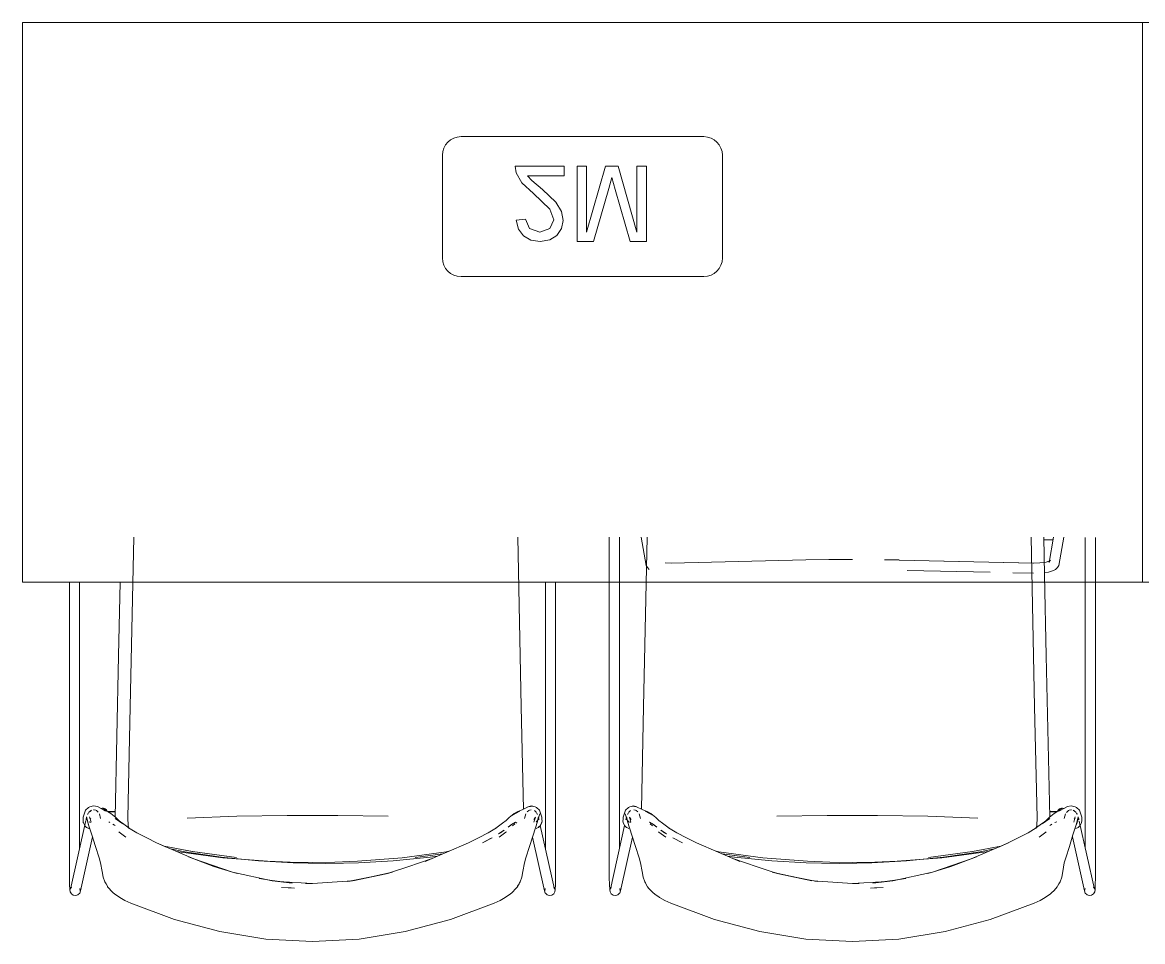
# Model space of a CAD drawing. Header units: millimetres. Extents: x 155927 to 326028, y -36033 to 97293.
# Drawn here: x 209602 to 210802, y 16946 to 17931 of the extents above; entities that cross this region are included whole.
import ezdxf

# ---------------------------------------------------------------- set-up
doc = ezdxf.new("R2010")
doc.units = ezdxf.units.MM
doc.header["$MEASUREMENT"] = 0
doc.layers.add('G-IMPT', color=8, linetype='CONTINUOUS', lineweight=9)
doc.layers.add('I-FURN', color=8, linetype='CONTINUOUS', lineweight=9)

msp = doc.modelspace()

# ---------------------------------------------------------------- linework, layer by layer
at = {"layer": 'G-IMPT'}
for p, q in [((209721.2, 17379.6), (209717.5, 17197.6)), ((210136.4, 17197.6), (210132.8, 17379.4)), ((210230.7, 17379.4), (210230.7, 17020.7)), ((210241.6, 17046.4), (210241.6, 17379.4)), ((210264.8, 17379.4), (210270, 17349.1)), ((210267.4, 17197.6), (210271.1, 17379.4)), ((210682.7, 17379.6), (210686.3, 17197.6)), ((210705.9, 17376.7), (210695.8, 17376.7)), ((210696.1, 17379.6), (210697, 17338.8)), ((210701.7, 17352.3), (210706.4, 17379.6)), ((210712.1, 17349.1), (210717.5, 17379.6)), ((210740.6, 17379.3), (210740.6, 17045.8)), ((210751.5, 17379.3), (210751.5, 17020.7)), ((210296.8, 17351.8), (210290.4, 17352)), ((210296.8, 17351.8), (210441.1, 17355.1)), ((210441.1, 17355.1), (210466, 17355.5)), ((210466, 17355.5), (210491.1, 17355.7)), ((210541.1, 17355.1), (210525.3, 17355.4)), ((210685.4, 17351.8), (210541.2, 17355)), ((210685.1, 17351.7), (210541.2, 17355)), ((210685.4, 17351.8), (210691.8, 17352)), ((210691.8, 17352), (210698.7, 17352.9)), ((210698.7, 17352.9), (210703.3, 17354.4)), ((210703.3, 17354.4), (210701.3, 17353)), ((210702.6, 17354.3), (210701.3, 17353)), ((210701.7, 17352.3), (210702.6, 17354.3)), ((210271.5, 17347), (210270, 17349.1)), ((210273.5, 17345), (210271.5, 17347)), ((210638.5, 17342), (210549.6, 17344)), ((210685, 17340.9), (210662.9, 17341.5)), ((210696.9, 17341.7), (210701, 17342.2)), ((210701, 17342.2), (210706.6, 17344)), ((210706.6, 17344), (210708.7, 17345)), ((210710.7, 17347), (210708.7, 17345)), ((210712.1, 17349.1), (210710.7, 17347)), ((209652.4, 17331.2), (209652.4, 17020.7)), ((209663.2, 17331.2), (209663.2, 17045.8)), ((209706.7, 17331.2), (209705, 17252.2)), ((210162.3, 17045.8), (210162.3, 17331.2)), ((210173.2, 17331.2), (210173.2, 17020.7)), ((210697, 17338.8), (210698.8, 17252.2)), ((209701.2, 17079.3), (209705, 17252.2)), ((210702.7, 17079.3), (210698.8, 17252.2)), ((209714.9, 17078.8), (209717.5, 17197.6)), ((210138.9, 17088.2), (210136.4, 17197.6)), ((210265, 17088.2), (210267.4, 17197.6)), ((210689, 17078.8), (210686.3, 17197.6)), ((209669.6, 17086.9), (209672.8, 17090)), ((209672.8, 17090), (209674.1, 17090.5)), ((209674.1, 17090.5), (209678.3, 17091.7)), ((209682.4, 17090.8), (209678.3, 17091.7)), ((209682.4, 17090.8), (209690.8, 17086.4)), ((210131.9, 17085.2), (210137.9, 17087.7)), ((210143.9, 17090.7), (210137.9, 17087.7)), ((210147.2, 17091.7), (210143.5, 17090.4)), ((210148.6, 17091.2), (210143.5, 17090.4)), ((210148.6, 17091.2), (210143.9, 17090.7)), ((210147.2, 17091.7), (210151.4, 17090.5)), ((210151.4, 17090.5), (210152.7, 17090)), ((210152.7, 17090), (210156, 17086.9)), ((210251.1, 17090), (210247.9, 17086.9)), ((210252.5, 17090.5), (210251.1, 17090)), ((210256.7, 17091.7), (210252.5, 17090.5)), ((210255.3, 17091.2), (210260.3, 17090.4)), ((210255.3, 17091.2), (210259.9, 17090.7)), ((210256.7, 17091.7), (210260.3, 17090.4)), ((210259.9, 17090.7), (210265.9, 17087.7)), ((210272, 17085.2), (210265.9, 17087.7)), ((210721.5, 17090.8), (210713, 17086.4)), ((210721.5, 17090.8), (210725.5, 17091.7)), ((210729.7, 17090.5), (210725.5, 17091.7)), ((210731.1, 17090), (210729.7, 17090.5)), ((210734.3, 17086.9), (210731.1, 17090)), ((209670, 17075.9), (209653.4, 17002.3)), ((209667.2, 17079.4), (209666.9, 17075.4)), ((209667.2, 17079.4), (209668.2, 17082.7)), ((209669.6, 17086.9), (209668.2, 17082.7)), ((209670.6, 17078.7), (209670.2, 17076.7)), ((209671.7, 17075.1), (209670.2, 17078.3)), ((209671.5, 17076.2), (209670.2, 17078.3)), ((209672.6, 17072.2), (209670.8, 17079.7)), ((209670.8, 17079.7), (209672.8, 17071.6)), ((209671.7, 17075.1), (209671, 17077.4)), ((209671, 17077.4), (209672.8, 17071.6)), ((209671.5, 17076.2), (209671.9, 17075.9)), ((209671.8, 17082.2), (209672.6, 17083.9)), ((209672.2, 17082.7), (209672.6, 17083.9)), ((209675.6, 17086.7), (209672.9, 17084.5)), ((209674, 17079.7), (209675, 17077.6)), ((209674, 17079.7), (209675.6, 17074.1)), ((209675.3, 17077.3), (209674.2, 17078.4)), ((209674.2, 17078.4), (209675, 17077.6)), ((209674.5, 17085.7), (209676.1, 17086.9)), ((209674.5, 17085.7), (209675.1, 17086.1)), ((209675.3, 17077.3), (209674.6, 17077.9)), ((209676.1, 17086.9), (209675.1, 17086.1)), ((209678.1, 17087.4), (209678.7, 17087.3)), ((209680.6, 17086.9), (209678.7, 17087.3)), ((209681.2, 17086.6), (209680.6, 17086.9)), ((209681.2, 17086.6), (209683, 17084.9)), ((209684.4, 17083), (209685.7, 17078.2)), ((209693.7, 17085.2), (209688.8, 17087.4)), ((209688.8, 17087.4), (209690.8, 17086.4)), ((209701.4, 17085.7), (209693.3, 17085.4)), ((209693.7, 17085.2), (209696.8, 17083.3)), ((209694, 17085), (209700.3, 17085.3)), ((209694, 17085), (209701.4, 17085.3)), ((209696.8, 17083.3), (209702.2, 17079)), ((209701.4, 17078.1), (209709.1, 17073)), ((209701.4, 17078.1), (209709.6, 17072.5)), ((209705.4, 17076), (209702.2, 17079)), ((209705.4, 17076), (209709.6, 17072.5)), ((209715.3, 17070.4), (209714.9, 17078.8)), ((209778.6, 17078.3), (209831.8, 17080.4)), ((209885.7, 17081.4), (209831.8, 17080.4)), ((209885.7, 17081.4), (209939.8, 17081.4)), ((209993.7, 17080.4), (209939.8, 17081.4)), ((210116.4, 17073), (210120.1, 17076)), ((210123.3, 17079), (210120.1, 17076)), ((210128.8, 17083.3), (210123.3, 17079)), ((210126.4, 17081.2), (210134.7, 17086)), ((210130, 17083.5), (210126.4, 17081.2)), ((210131.9, 17085.2), (210128.8, 17083.3)), ((210130, 17083.5), (210134.7, 17086)), ((210141.1, 17083.1), (210139.8, 17078.2)), ((210144.3, 17086.6), (210142.7, 17085.1)), ((210144.3, 17086.6), (210145.3, 17087.1)), ((210146.9, 17087.3), (210145.3, 17087.1)), ((210151.3, 17078.4), (210149.8, 17076.9)), ((210149.8, 17076.9), (210150.9, 17077.8)), ((210151.5, 17079.6), (210150, 17074.1)), ((210151.5, 17079.6), (210150.3, 17077.2)), ((210151.3, 17078.4), (210150.3, 17077.2)), ((210150.4, 17086.5), (210152.7, 17084.5)), ((210154.5, 17077.4), (210152, 17069.1)), ((210154, 17076.2), (210152.2, 17074.6)), ((210154.7, 17079.7), (210152.6, 17071.6)), ((210153.4, 17082.7), (210152.9, 17083.9)), ((210152.9, 17083.9), (210153.7, 17082.3)), ((210154.7, 17079.7), (210153, 17072.8)), ((210156.2, 17083), (210153.8, 17075.1)), ((210155.3, 17078.3), (210153.8, 17075.1)), ((210155.3, 17078.3), (210154, 17076.2)), ((210156.2, 17083), (210154.5, 17077.4)), ((210155.3, 17076.7), (210154.9, 17078.6)), ((210157.3, 17082.7), (210156, 17086.9)), ((210157.3, 17082.7), (210158.3, 17079.4)), ((210158.3, 17079.4), (210158.5, 17076.7)), ((210158.5, 17076.7), (210158.6, 17075.4)), ((210245.4, 17076.7), (210245.3, 17075.4)), ((210245.5, 17079.4), (210245.4, 17076.7)), ((210246.5, 17082.7), (210245.5, 17079.4)), ((210246.5, 17082.7), (210247.9, 17086.9)), ((210247.7, 17083), (210249.3, 17077.4)), ((210247.7, 17083), (210250.1, 17075.1)), ((210248.5, 17076.7), (210249, 17078.6)), ((210248.6, 17078.3), (210249.9, 17076.2)), ((210248.6, 17078.3), (210250.1, 17075.1)), ((210249.2, 17079.7), (210251.2, 17071.6)), ((210249.2, 17079.7), (210250.9, 17072.8)), ((210249.3, 17077.4), (210251.9, 17069.1)), ((210249.9, 17076.2), (210251.7, 17074.6)), ((210250.9, 17083.9), (210250.2, 17082.3)), ((210250.5, 17082.7), (210250.9, 17083.9)), ((210253.5, 17086.5), (210251.2, 17084.5)), ((210252.3, 17079.6), (210253.6, 17077.2)), ((210252.3, 17079.6), (210253.9, 17074.1)), ((210252.6, 17078.4), (210253.6, 17077.2)), ((210252.6, 17078.4), (210254, 17076.9)), ((210254, 17076.9), (210253, 17077.8)), ((210257, 17087.3), (210258.6, 17087.1)), ((210259.5, 17086.6), (210258.6, 17087.1)), ((210259.5, 17086.6), (210261.2, 17085.1)), ((210262.7, 17083.1), (210264.1, 17078.2)), ((210273.8, 17083.5), (210269.2, 17086)), ((210271.8, 17084.5), (210269.2, 17086)), ((210272, 17085.2), (210275.1, 17083.3)), ((210277.5, 17081.2), (210272.1, 17084.3)), ((210273.8, 17083.5), (210277.5, 17081.2)), ((210275.1, 17083.3), (210280.5, 17079)), ((210280.5, 17079), (210283.7, 17076)), ((210287.5, 17073), (210283.7, 17076)), ((210410.2, 17080.4), (210464.1, 17081.4)), ((210518.1, 17081.4), (210464.1, 17081.4)), ((210518.1, 17081.4), (210572, 17080.4)), ((210625.3, 17078.3), (210572, 17080.4)), ((210688.6, 17070.4), (210689, 17078.8)), ((210702.5, 17078.1), (210694.2, 17072.5)), ((210698.5, 17076), (210694.2, 17072.5)), ((210702.5, 17078.1), (210694.7, 17073)), ((210698.5, 17076), (210701.7, 17079)), ((210707.1, 17083.3), (210701.7, 17079)), ((210702.5, 17085.7), (210710.6, 17085.4)), ((210709.8, 17085), (210702.5, 17085.3)), ((210709.8, 17085), (210703.6, 17085.3)), ((210710.2, 17085.2), (210707.1, 17083.3)), ((210710.2, 17085.2), (210715, 17087.4)), ((210715, 17087.4), (210713, 17086.4)), ((210719.4, 17083), (210718.1, 17078.2)), ((210720.4, 17084.3), (210720.8, 17084.9)), ((210722.7, 17086.6), (210720.8, 17084.9)), ((210722.7, 17086.6), (210723.2, 17086.9)), ((210723.2, 17086.9), (210725.2, 17087.3)), ((210725.8, 17087.4), (210725.2, 17087.3)), ((210729.3, 17085.7), (210727.7, 17086.9)), ((210727.7, 17086.9), (210728.8, 17086.1)), ((210728.3, 17086.7), (210730.9, 17084.5)), ((210729.9, 17079.7), (210728.3, 17074.1)), ((210728.6, 17077.3), (210729.6, 17078.4)), ((210728.6, 17077.3), (210729.3, 17077.9)), ((210729.3, 17085.7), (210728.8, 17086.1)), ((210729.9, 17079.7), (210728.9, 17077.6)), ((210729.6, 17078.4), (210728.9, 17077.6)), ((210733, 17079.7), (210731, 17071.6)), ((210732.9, 17077.4), (210731, 17071.6)), ((210731.7, 17082.7), (210731.2, 17083.9)), ((210732, 17082.2), (210731.2, 17083.9)), ((210731.3, 17072.2), (210733, 17079.7)), ((210732.1, 17075.1), (210733.6, 17078.3)), ((210732.1, 17075.1), (210732.9, 17077.4)), ((210732.3, 17076.2), (210733.6, 17078.3)), ((210733.2, 17078.7), (210733.7, 17076.7)), ((210734.3, 17086.9), (210735.7, 17082.7)), ((210736.7, 17079.4), (210735.7, 17082.7)), ((210736.7, 17079.4), (210736.9, 17075.4)), ((209667.2, 17073.7), (209666.9, 17075.4)), ((209667.2, 17073.7), (209667.3, 17073.4)), ((209667.3, 17073.4), (209668.7, 17070.5)), ((209668.9, 17070.3), (209668.7, 17070.5)), ((209668.9, 17070.3), (209670.8, 17068.4)), ((209673.3, 17067.2), (209670.8, 17068.4)), ((209671, 17068.3), (209670.8, 17068.4)), ((209673.4, 17067.2), (209670.8, 17068.4)), ((209671, 17068.3), (209673.4, 17067.2)), ((209672.6, 17072.2), (209676.4, 17060.5)), ((209673.3, 17067.2), (209673.4, 17067.2)), ((209674.8, 17073.8), (209673.4, 17074.6)), ((209695.8, 17073.8), (209694.4, 17074.4)), ((209699, 17072.1), (209700.6, 17071)), ((209701.2, 17070.7), (209700.6, 17071)), ((209705.1, 17063.7), (209705.6, 17063.3)), ((209709.1, 17073), (209716.5, 17067.6)), ((209716, 17067.5), (209715.3, 17070.4)), ((209724.7, 17062.7), (209715.7, 17068.1)), ((209716.5, 17067.6), (209715.7, 17068.1)), ((210109.8, 17068.1), (210100.8, 17062.7)), ((210116.4, 17073), (210109, 17067.6)), ((210109.8, 17068.1), (210109, 17067.6)), ((210118, 17065.5), (210112, 17061.5)), ((210118, 17065.5), (210114, 17062.8)), ((210120.5, 17063.7), (210120, 17063.3)), ((210125.3, 17070.8), (210122.2, 17068.7)), ((210122.8, 17069.1), (210122.2, 17068.7)), ((210122.8, 17069.1), (210125.3, 17070.8)), ((210127.1, 17072.4), (210124.4, 17070.7)), ((210124.9, 17071), (210124.4, 17070.7)), ((210127.1, 17072.4), (210124.9, 17071)), ((210130.3, 17074), (210126.5, 17072.1)), ((210127.1, 17072.4), (210126.5, 17072.1)), ((210129.4, 17072.3), (210127, 17070.2)), ((210127.1, 17072.4), (210130.3, 17074)), ((210130.6, 17073.2), (210131.8, 17073.9)), ((210145.2, 17048), (210152, 17069.1)), ((210152.3, 17067.2), (210152.2, 17067.2)), ((210152.3, 17067.2), (210154.5, 17068.3)), ((210152.6, 17071.6), (210153, 17072.8)), ((210154.5, 17068.3), (210154.7, 17068.4)), ((210156.8, 17070.5), (210154.7, 17068.4)), ((210155, 17068.7), (210156.8, 17070.5)), ((210155, 17068.7), (210156.6, 17070.3)), ((210158.3, 17073.7), (210156.6, 17070.3)), ((210156.6, 17070.3), (210158.2, 17073.4)), ((210156.6, 17070.3), (210156.8, 17070.5)), ((210172.1, 17002.3), (210156.7, 17070.5)), ((210158.3, 17073.7), (210156.8, 17070.5)), ((210158.3, 17073.7), (210158.2, 17073.4)), ((210158.3, 17073.7), (210158.6, 17075.4)), ((210231.8, 17002.3), (210247.1, 17070.5)), ((210245.6, 17073.7), (210245.3, 17075.4)), ((210245.6, 17073.7), (210247.3, 17070.3)), ((210245.6, 17073.7), (210245.7, 17073.4)), ((210245.6, 17073.7), (210247.1, 17070.5)), ((210247.3, 17070.3), (210245.7, 17073.4)), ((210248.9, 17068.7), (210247.1, 17070.5)), ((210247.3, 17070.3), (210247.1, 17070.5)), ((210247.1, 17070.5), (210249.2, 17068.4)), ((210248.9, 17068.7), (210247.3, 17070.3)), ((210249.4, 17068.3), (210249.2, 17068.4)), ((210251.6, 17067.2), (210249.4, 17068.3)), ((210251.2, 17071.6), (210250.9, 17072.8)), ((210251.6, 17067.2), (210251.7, 17067.2)), ((210253.5, 17073.6), (210251.7, 17074.6)), ((210258.6, 17048), (210251.9, 17069.1)), ((210276.8, 17072.4), (210273.6, 17074)), ((210273.6, 17074), (210277.3, 17072.1)), ((210274.4, 17072.3), (210276.8, 17070.2)), ((210276.8, 17072.4), (210277.3, 17072.1)), ((210276.8, 17072.4), (210278.9, 17071)), ((210276.8, 17072.4), (210279.5, 17070.7)), ((210281.1, 17069.1), (210278.6, 17070.8)), ((210278.6, 17070.8), (210281.7, 17068.7)), ((210278.9, 17071), (210279.5, 17070.7)), ((210281.1, 17069.1), (210281.7, 17068.7)), ((210283.4, 17063.7), (210283.9, 17063.3)), ((210285.9, 17065.5), (210291.8, 17061.5)), ((210285.9, 17065.5), (210289.9, 17062.8)), ((210287.5, 17073), (210294.8, 17067.6)), ((210294.1, 17068.1), (210294.8, 17067.6)), ((210294.1, 17068.1), (210303, 17062.7)), ((210679.2, 17062.7), (210688.1, 17068.1)), ((210694.7, 17073), (210687.4, 17067.6)), ((210687.4, 17067.6), (210688.1, 17068.1)), ((210687.9, 17067.5), (210688.6, 17070.4)), ((210698.8, 17063.7), (210698.3, 17063.3)), ((210702.7, 17070.7), (210703.3, 17071)), ((210704.9, 17072.1), (210703.3, 17071)), ((210708, 17073.8), (210710, 17074.6)), ((210731.3, 17072.2), (210727.4, 17060.5)), ((210730.5, 17067.2), (210733, 17068.4)), ((210732.8, 17068.3), (210730.5, 17067.2)), ((210730.6, 17067.2), (210730.5, 17067.2)), ((210730.6, 17067.2), (210733, 17068.4)), ((210732.8, 17068.3), (210733, 17068.4)), ((210734.9, 17070.3), (210733, 17068.4)), ((210734, 17075.3), (210750.4, 17002.3)), ((210734.9, 17070.3), (210735.1, 17070.5)), ((210736.5, 17073.4), (210735.1, 17070.5)), ((210736.6, 17073.7), (210736.5, 17073.4)), ((210736.6, 17073.7), (210736.9, 17075.4)), ((209664.3, 17000.7), (209677.1, 17058.3)), ((209676.4, 17060.5), (209680.3, 17048)), ((209705.6, 17063.3), (209712.9, 17058)), ((209735.1, 17057.2), (209724.7, 17062.7)), ((209735.1, 17057.2), (209745.7, 17052)), ((209755.1, 17047.8), (209745.7, 17052)), ((209755.1, 17047.8), (209745.7, 17051.9)), ((209785.7, 17034.7), (209745.7, 17051.9)), ((210079.8, 17052), (210033.4, 17032.1)), ((210079.8, 17052), (210090.4, 17057.2)), ((210090.4, 17057.2), (210100.8, 17062.7)), ((210105.2, 17057.5), (210094.8, 17052)), ((210094.8, 17052), (210104.2, 17057)), ((210105.2, 17057.5), (210104.2, 17057)), ((210112, 17061.5), (210114, 17062.8)), ((210112.7, 17058), (210120, 17063.3)), ((210148.4, 17058.1), (210161.2, 17000.7)), ((210255.5, 17058.1), (210242.6, 17000.7)), ((210291.2, 17058), (210283.9, 17063.3)), ((210291.8, 17061.5), (210289.9, 17062.8)), ((210298.7, 17057.5), (210309.1, 17052)), ((210298.7, 17057.5), (210299.6, 17057)), ((210309.1, 17052), (210299.6, 17057)), ((210313.5, 17057.2), (210303, 17062.7)), ((210324.1, 17052), (210313.5, 17057.2)), ((210324.1, 17052), (210370.5, 17032.1)), ((210618.2, 17034.7), (210658.2, 17051.9)), ((210648.8, 17047.8), (210658.1, 17052)), ((210648.8, 17047.8), (210658.2, 17051.9)), ((210668.7, 17057.2), (210658.1, 17052)), ((210668.7, 17057.2), (210679.2, 17062.7)), ((210698.3, 17063.3), (210691, 17058)), ((210727.4, 17060.5), (210723.5, 17048)), ((210739.6, 17000.7), (210726.7, 17058.3)), ((209680.3, 17048), (209684.2, 17036)), ((209784.1, 17042.6), (209753.8, 17048.4)), ((209753.8, 17048.4), (209783.9, 17042.7)), ((209775.9, 17042.5), (209760.7, 17045.4)), ((209769.5, 17042.4), (209766.3, 17043)), ((209816.8, 17036), (209769.5, 17042.4)), ((209775.9, 17042.5), (209815, 17036.6)), ((209831.2, 17036.2), (209783.9, 17042.7)), ((209784.1, 17042.6), (209831.2, 17036.2)), ((210008.7, 17036), (210056, 17042.4)), ((210052.4, 17040.3), (210022.8, 17036.2)), ((210052.4, 17040.3), (210022.8, 17036.2)), ((210056, 17042.4), (210058.6, 17042.9)), ((210141.4, 17036), (210145.2, 17048)), ((210262.5, 17036), (210258.6, 17048)), ((210347.9, 17042.4), (210345.2, 17042.9)), ((210395.2, 17036), (210347.9, 17042.4)), ((210351.4, 17040.3), (210381.1, 17036.2)), ((210351.5, 17040.3), (210381.1, 17036.2)), ((210572.6, 17036.2), (210619.9, 17042.7)), ((210619.8, 17042.6), (210572.6, 17036.2)), ((210587, 17036), (210634.3, 17042.4)), ((210628, 17042.5), (210588.8, 17036.6)), ((210619.8, 17042.6), (210650, 17048.4)), ((210650, 17048.4), (210619.9, 17042.7)), ((210628, 17042.5), (210643.1, 17045.4)), ((210634.3, 17042.4), (210637.5, 17043)), ((210723.5, 17048), (210719.7, 17036)), ((209685.8, 17030.4), (209684.2, 17036)), ((209687.5, 17021.2), (209685.8, 17030.4)), ((209779.9, 17036.9), (209785.7, 17034.7)), ((209779.9, 17036.9), (209785.7, 17034.7)), ((209785.7, 17034.7), (209826.9, 17020.6)), ((209785.7, 17034.7), (209807.2, 17026.7)), ((209785.7, 17034.7), (209807.2, 17026.7)), ((209815, 17036.6), (209854.8, 17032.5)), ((209864.6, 17032.2), (209816.8, 17036)), ((209854.8, 17032.5), (209891.9, 17030.4)), ((209864.6, 17032.2), (209888.7, 17031.2)), ((209888.7, 17031.2), (209912.8, 17030.9)), ((209891.9, 17030.4), (209908.1, 17030.1)), ((209908.1, 17030.1), (209927, 17029.7)), ((209912.8, 17030.9), (209936.8, 17031.3)), ((209945.8, 17030.1), (209927, 17029.7)), ((209960.9, 17032.2), (209936.8, 17031.3)), ((209945.8, 17030.1), (209962.1, 17030.4)), ((210008.7, 17036), (209960.9, 17032.2)), ((209999.2, 17032.5), (209962.1, 17030.4)), ((209999.2, 17032.5), (210038.9, 17036.6)), ((210014.8, 17026.1), (210039.8, 17034.7)), ((210039.8, 17034.7), (210033.4, 17032.1)), ((210046.6, 17037.8), (210038.9, 17036.6)), ((210139.7, 17030.4), (210138.1, 17021.2)), ((210139.7, 17030.4), (210141.4, 17036)), ((210264.2, 17030.4), (210262.5, 17036)), ((210264.2, 17030.4), (210265.8, 17021.2)), ((210357.3, 17037.8), (210364.9, 17036.6)), ((210389.1, 17026.1), (210364, 17034.7)), ((210364, 17034.7), (210370.5, 17032.1)), ((210404.7, 17032.5), (210364.9, 17036.6)), ((210395.2, 17036), (210443, 17032.2)), ((210404.7, 17032.5), (210441.7, 17030.4)), ((210458, 17030.1), (210441.7, 17030.4)), ((210443, 17032.2), (210467, 17031.3)), ((210458, 17030.1), (210476.9, 17029.7)), ((210491.1, 17030.9), (210467, 17031.3)), ((210495.7, 17030.1), (210476.9, 17029.7)), ((210515.2, 17031.2), (210491.1, 17030.9)), ((210512, 17030.4), (210495.7, 17030.1)), ((210549.1, 17032.5), (210512, 17030.4)), ((210539.2, 17032.2), (210515.2, 17031.2)), ((210539.2, 17032.2), (210587, 17036)), ((210588.8, 17036.6), (210549.1, 17032.5)), ((210618.2, 17034.7), (210577, 17020.6)), ((210618.2, 17034.7), (210596.7, 17026.7)), ((210618.2, 17034.7), (210596.7, 17026.7)), ((210623.9, 17036.9), (210618.2, 17034.7)), ((210623.9, 17036.9), (210618.2, 17034.7)), ((210716.4, 17021.2), (210718, 17030.4)), ((210718, 17030.4), (210719.7, 17036)), ((209652.4, 17014.5), (209652.4, 17020.7)), ((209687.5, 17021.2), (209688.6, 17015.1)), ((209826.9, 17020.6), (209807.2, 17026.7)), ((209807.2, 17026.7), (209826.9, 17020.7)), ((209832.1, 17019.2), (209826.9, 17020.7)), ((209869.4, 17011.3), (209826.9, 17020.6)), ((209826.9, 17020.6), (209832.1, 17019.2)), ((209998.6, 17020.6), (209956.1, 17011.3)), ((209956.1, 17011.7), (209991.6, 17018.7)), ((209991.6, 17018.7), (209956.1, 17011.3)), ((209991.6, 17018.7), (209998.6, 17020.9)), ((209998.6, 17020.6), (209991.6, 17018.7)), ((210014.8, 17026.1), (209998.6, 17020.9)), ((210138.1, 17021.2), (210136.9, 17015.1)), ((210173.2, 17020.7), (210173.1, 17014.5)), ((210230.7, 17020.7), (210230.7, 17014.5)), ((210265.8, 17021.2), (210266.9, 17015.1)), ((210389.1, 17026.1), (210405.3, 17020.9)), ((210405.2, 17020.6), (210412.3, 17018.7)), ((210405.2, 17020.6), (210447.7, 17011.3)), ((210412.3, 17018.7), (210405.3, 17020.9)), ((210447.8, 17011.7), (210412.3, 17018.7)), ((210412.3, 17018.7), (210447.7, 17011.3)), ((210534.5, 17011.3), (210577, 17020.6)), ((210571.8, 17019.2), (210577, 17020.7)), ((210577, 17020.6), (210571.8, 17019.2)), ((210577, 17020.6), (210596.7, 17026.7)), ((210596.7, 17026.7), (210577, 17020.7)), ((210716.4, 17021.2), (210715.3, 17015.1)), ((210751.5, 17014.5), (210751.5, 17020.7)), ((209652.4, 17014.5), (209652.6, 17007.3)), ((209652.6, 17007.3), (209652.8, 17002)), ((209653.4, 17002.3), (209654.5, 17004.5)), ((209654.3, 17004.2), (209654.5, 17004.5)), ((209690.4, 17010.2), (209688.6, 17015.1)), ((209690.4, 17010.2), (209691.6, 17007.9)), ((209693.1, 17005.4), (209691.6, 17007.9)), ((209693.3, 17004.9), (209693.1, 17005.4)), ((209693.3, 17004.9), (209694.9, 17003)), ((209855.6, 17013.8), (209862.7, 17012.5)), ((209855.6, 17013.8), (209869.7, 17011.7)), ((209869.4, 17011.3), (209891, 17008.9)), ((209869.4, 17011.3), (209880.7, 17010)), ((209869.7, 17011.7), (209880.7, 17010)), ((209912.8, 17008.3), (209875.8, 17010.6)), ((209875.8, 17010.6), (209880.7, 17010)), ((209889.9, 17003.6), (209879.7, 17004.1)), ((209879.7, 17004.1), (209893.3, 17003.4)), ((209891, 17008.9), (209880.7, 17010)), ((209912.8, 17008.3), (209905.3, 17008.4)), ((209912.8, 17008.3), (209905.3, 17008.4)), ((209949.7, 17010.8), (209912.8, 17008.3)), ((209949.7, 17010.6), (209956.1, 17011.7)), ((209949.7, 17010.8), (209955.1, 17011.2)), ((209949.7, 17010.6), (209953.2, 17011)), ((210132.2, 17004.9), (210130.7, 17003)), ((210132.2, 17004.9), (210135.2, 17010.2)), ((210134.6, 17009.2), (210132.2, 17004.9)), ((210132.2, 17004.9), (210132.4, 17005.4)), ((210132.4, 17005.4), (210134, 17007.9)), ((210134, 17007.9), (210135.2, 17010.2)), ((210134.6, 17009.2), (210135.2, 17010.2)), ((210136.9, 17015.1), (210135.2, 17010.2)), ((210172.1, 17002.3), (210171.1, 17004.4)), ((210171.1, 17004.4), (210171.3, 17004.2)), ((210172.7, 17002), (210173, 17007.3)), ((210173, 17007.3), (210173.1, 17014.5)), ((210230.9, 17007.3), (210230.7, 17014.5)), ((210231.2, 17002), (210230.9, 17007.3)), ((210231.8, 17002.3), (210232.8, 17004.4)), ((210232.8, 17004.4), (210232.6, 17004.2)), ((210266.9, 17015.1), (210268.7, 17010.2)), ((210269.3, 17009.2), (210268.7, 17010.2)), ((210271.7, 17004.9), (210268.7, 17010.2)), ((210269.9, 17007.9), (210268.7, 17010.2)), ((210269.3, 17009.2), (210271.7, 17004.9)), ((210271.4, 17005.4), (210269.9, 17007.9)), ((210271.7, 17004.9), (210271.4, 17005.4)), ((210271.7, 17004.9), (210273.2, 17003)), ((210454.1, 17010.6), (210447.8, 17011.7)), ((210454.1, 17010.8), (210450, 17011.1)), ((210454.1, 17010.6), (210450.7, 17011)), ((210454.1, 17010.8), (210491.1, 17008.3)), ((210491.1, 17008.3), (210528, 17010.6)), ((210491.1, 17008.3), (210498.5, 17008.4)), ((210491.1, 17008.3), (210498.5, 17008.4)), ((210524.2, 17004.1), (210510.6, 17003.4)), ((210534.5, 17011.3), (210512.9, 17008.9)), ((210512.9, 17008.9), (210523.1, 17010)), ((210514.7, 17003.6), (210524.2, 17004.1)), ((210534.2, 17011.7), (210523.1, 17010)), ((210534.5, 17011.3), (210523.1, 17010)), ((210528, 17010.6), (210523.1, 17010)), ((210548.3, 17013.8), (210534.2, 17011.7)), ((210548.3, 17013.8), (210541.1, 17012.5)), ((210710.5, 17004.9), (210709, 17003)), ((210710.5, 17004.9), (210710.8, 17005.4)), ((210710.8, 17005.4), (210712.3, 17007.9)), ((210713.5, 17010.2), (210712.3, 17007.9)), ((210713.5, 17010.2), (210715.3, 17015.1)), ((210750.4, 17002.3), (210749.4, 17004.5)), ((210749.6, 17004.2), (210749.4, 17004.5)), ((210751.3, 17007.3), (210751, 17002)), ((210751.5, 17014.5), (210751.3, 17007.3)), ((209652.8, 17002), (209653.2, 16999.6)), ((209653.2, 16999.6), (209654.4, 16997.3)), ((209654.4, 16997.3), (209656.5, 16995.8)), ((209659.2, 16995.4), (209656.5, 16995.8)), ((209659.2, 16995.4), (209661.3, 16996.1)), ((209661.6, 16996.5), (209661.3, 16996.1)), ((209661.6, 16996.5), (209663.5, 16998.2)), ((209663.5, 16998.2), (209663.2, 16997.9)), ((209664.3, 17000.7), (209663.5, 16998.2)), ((209663.6, 17003.1), (209664, 17000.5)), ((209663.7, 17002.8), (209664, 17000.5)), ((209694.9, 17003), (209697.1, 17000.5)), ((209697.1, 17000.5), (209698.9, 16998.7)), ((209701, 16997), (209698.9, 16998.7)), ((209705.9, 16993.6), (209701, 16997)), ((209705.9, 16993.6), (209706.2, 16993.4)), ((209711.8, 16990.2), (209706.2, 16993.4)), ((210119.3, 16993.4), (210113.7, 16990.2)), ((210119.3, 16993.4), (210119.6, 16993.6)), ((210124.5, 16997), (210119.6, 16993.6)), ((210124.5, 16997), (210126.6, 16998.7)), ((210128.4, 17000.5), (210126.6, 16998.7)), ((210128.4, 17000.5), (210128.9, 17001.1)), ((210130.7, 17003), (210128.9, 17001.1)), ((210161.2, 17000.7), (210162, 16998.2)), ((210161.9, 17003.1), (210161.5, 17000.5)), ((210161.8, 17002.8), (210161.5, 17000.5)), ((210162, 16998.2), (210162.3, 16997.9)), ((210164.2, 16996.1), (210162.3, 16997.9)), ((210164.2, 16996.1), (210166.3, 16995.4)), ((210169, 16995.8), (210166.3, 16995.4)), ((210171.1, 16997.3), (210169, 16995.8)), ((210172.3, 16999.6), (210171.1, 16997.3)), ((210172.3, 16999.6), (210172.7, 17002)), ((210231.5, 16999.6), (210231.2, 17002)), ((210231.5, 16999.6), (210232.7, 16997.3)), ((210232.7, 16997.3), (210234.9, 16995.8)), ((210234.9, 16995.8), (210237.5, 16995.4)), ((210239.7, 16996.1), (210237.5, 16995.4)), ((210239.7, 16996.1), (210241.5, 16997.9)), ((210241.8, 16998.2), (210241.5, 16997.9)), ((210242.6, 17000.7), (210241.8, 16998.2)), ((210241.9, 17003.1), (210242.4, 17000.5)), ((210242, 17002.8), (210242.4, 17000.5)), ((210273.2, 17003), (210274.9, 17001.1)), ((210275.4, 17000.5), (210274.9, 17001.1)), ((210275.4, 17000.5), (210277.3, 16998.7)), ((210279.4, 16997), (210277.3, 16998.7)), ((210279.4, 16997), (210284.2, 16993.6)), ((210284.5, 16993.4), (210284.2, 16993.6)), ((210284.5, 16993.4), (210290.1, 16990.2)), ((210692.1, 16990.2), (210697.7, 16993.4)), ((210698, 16993.6), (210697.7, 16993.4)), ((210698, 16993.6), (210702.8, 16997)), ((210702.8, 16997), (210704.9, 16998.7)), ((210706.8, 17000.5), (210704.9, 16998.7)), ((210709, 17003), (210706.8, 17000.5)), ((210739.6, 17000.7), (210740.4, 16998.2)), ((210740.3, 17003.1), (210739.8, 17000.5)), ((210740.2, 17002.8), (210739.8, 17000.5)), ((210742.2, 16996.5), (210740.4, 16998.2)), ((210740.4, 16998.2), (210740.7, 16997.9)), ((210742.2, 16996.5), (210742.5, 16996.1)), ((210744.7, 16995.4), (210742.5, 16996.1)), ((210744.7, 16995.4), (210747.3, 16995.8)), ((210749.5, 16997.3), (210747.3, 16995.8)), ((210750.7, 16999.6), (210749.5, 16997.3)), ((210751, 17002), (210750.7, 16999.6)), ((209718.2, 16987.4), (209711.8, 16990.2)), ((209765, 16969.8), (209718.2, 16987.4)), ((210060.5, 16969.8), (210107.2, 16987.3)), ((210107.2, 16987.3), (210113.7, 16990.2)), ((210296.6, 16987.3), (210290.1, 16990.2)), ((210343.4, 16969.8), (210296.6, 16987.3)), ((210638.8, 16969.8), (210685.7, 16987.4)), ((210685.7, 16987.4), (210692.1, 16990.2)), ((209813.5, 16956.8), (209765, 16969.8)), ((210060.5, 16969.8), (210012.1, 16956.8)), ((210343.4, 16969.8), (210391.8, 16956.8)), ((210590.4, 16956.8), (210638.8, 16969.8)), ((209813.5, 16956.8), (209862.9, 16948.7)), ((210012.1, 16956.8), (209962.7, 16948.7)), ((210391.8, 16956.8), (210441.2, 16948.7)), ((210590.4, 16956.8), (210541, 16948.7)), ((209912.8, 16946.1), (209862.9, 16948.7)), ((209912.8, 16946.1), (209962.7, 16948.7)), ((210491.1, 16946.1), (210441.2, 16948.7)), ((210491.1, 16946.1), (210541, 16948.7))]:
    msp.add_line(p, q, dxfattribs=at)
at = {"layer": 'I-FURN'}
for p, q in [((210802.1, 17931.2), (209602, 17931.2)), ((209602, 17931.2), (209602, 17331.2)), ((212001.9, 17931.2), (210801.8, 17931.2)), ((210801.8, 17931.2), (210801.8, 17331.2)), ((210331.9, 17808.8), (210071.9, 17808.8)), ((210051.9, 17788.8), (210051.9, 17678.8)), ((210351.9, 17678.8), (210351.9, 17788.8)), ((210182.5, 17777), (210129.7, 17777)), ((210129.7, 17777), (210130.8, 17770)), ((210182.5, 17766.9), (210182.5, 17777)), ((210196.3, 17777), (210196.3, 17696.6)), ((210206.3, 17777), (210196.3, 17777)), ((210226.5, 17777), (210206.3, 17706.6)), ((210206.3, 17706.6), (210206.3, 17777)), ((210240.1, 17777), (210226.5, 17777)), ((210260.3, 17706.6), (210240.1, 17777)), ((210270.4, 17777), (210260.3, 17777)), ((210260.3, 17777), (210260.3, 17706.6)), ((210270.4, 17696.6), (210270.4, 17777)), ((210130.8, 17770), (210136.9, 17759.4)), ((210147.6, 17761.8), (210143, 17766.9)), ((210143, 17766.9), (210182.5, 17766.9)), ((210159.1, 17752.1), (210147.6, 17761.8)), ((210230, 17753.2), (210233.3, 17765.1)), ((210233.3, 17765.1), (210236.9, 17752.3)), ((210136.9, 17759.4), (210149.5, 17747.7)), ((210149.5, 17747.7), (210166.8, 17731)), ((210173.5, 17738.4), (210159.1, 17752.1)), ((210213.6, 17696.6), (210230, 17753.2)), ((210236.9, 17752.3), (210253.1, 17696.6)), ((210179.4, 17728.5), (210173.5, 17738.4)), ((210166.8, 17731), (210171.2, 17719.6)), ((210181.2, 17719), (210179.4, 17728.5)), ((210141, 17720.5), (210131, 17719.2)), ((210131, 17719.2), (210133.4, 17709.5)), ((210145.3, 17710.3), (210141, 17720.5)), ((210171.2, 17719.6), (210167.1, 17710.4)), ((210179.6, 17710.2), (210181.2, 17719)), ((210133.4, 17709.5), (210138.7, 17702.4)), ((210138.7, 17702.4), (210146.5, 17698)), ((210156.4, 17706.6), (210145.3, 17710.3)), ((210167.1, 17710.4), (210156.4, 17706.6)), ((210166.8, 17698.2), (210174.6, 17703)), ((210174.6, 17703), (210179.6, 17710.2)), ((210146.5, 17698), (210156.6, 17696.6)), ((210156.6, 17696.6), (210166.8, 17698.2)), ((210196.3, 17696.6), (210213.6, 17696.6)), ((210253.1, 17696.6), (210270.4, 17696.6)), ((210071.9, 17658.8), (210331.9, 17658.8)), ((209602, 17331.2), (210802.1, 17331.2)), ((210801.8, 17331.2), (212001.9, 17331.2)), ((209685.9, 17088.7), (209687.5, 17089.2)), ((209687.5, 17089.2), (209688.7, 17089.2)), ((209692.6, 17086.7), (209687.5, 17089.2)), ((209687.5, 17089.2), (209691.8, 17087.6)), ((209687.5, 17089.2), (209689.8, 17088.9)), ((209687.5, 17089.2), (209690.8, 17088.4)), ((209688.7, 17089.2), (209689.8, 17088.9)), ((209689.8, 17088.9), (209690.8, 17088.4)), ((209691.8, 17087.6), (209690.8, 17088.4)), ((210711.3, 17086.7), (210716.3, 17089.2)), ((210716.3, 17089.2), (210712.1, 17087.6)), ((210712.1, 17087.6), (210713, 17088.4)), ((210716.3, 17089.2), (210713, 17088.4)), ((210714.1, 17088.9), (210713, 17088.4)), ((210715.2, 17089.2), (210714.1, 17088.9)), ((210716.3, 17089.2), (210714.1, 17088.9)), ((210716.3, 17089.2), (210715.2, 17089.2)), ((210717.9, 17088.7), (210716.3, 17089.2)), ((209692.6, 17086.7), (209688.8, 17087.4)), ((209692.6, 17086.7), (209690, 17086.9)), ((209692.6, 17086.7), (209690.5, 17086.7)), ((209692.6, 17086.7), (209690.9, 17086.5)), ((209692.6, 17086.7), (209691.1, 17086.4)), ((209692.6, 17086.7), (209691.8, 17087.6)), ((209692.6, 17086.7), (209692.8, 17085.5)), ((210711.3, 17086.7), (210711.1, 17085.5)), ((210711.3, 17086.7), (210712.1, 17087.6)), ((210711.3, 17086.7), (210715.1, 17087.4)), ((210711.3, 17086.7), (210713.9, 17086.9)), ((210711.3, 17086.7), (210712.7, 17086.4)), ((210711.3, 17086.7), (210713.3, 17086.7)), ((210711.3, 17086.7), (210713, 17086.5))]:
    msp.add_line(p, q, dxfattribs=at)
for centre, start, end in [((210071.9, 17788.8), 90, 180), ((210331.9, 17788.8), 0, 90), ((210071.9, 17678.8), 180, 270), ((210331.9, 17678.8), 270, 0)]:
    msp.add_arc(centre, 20, start, end, dxfattribs=at)

doc.saveas('drawing.dxf')
